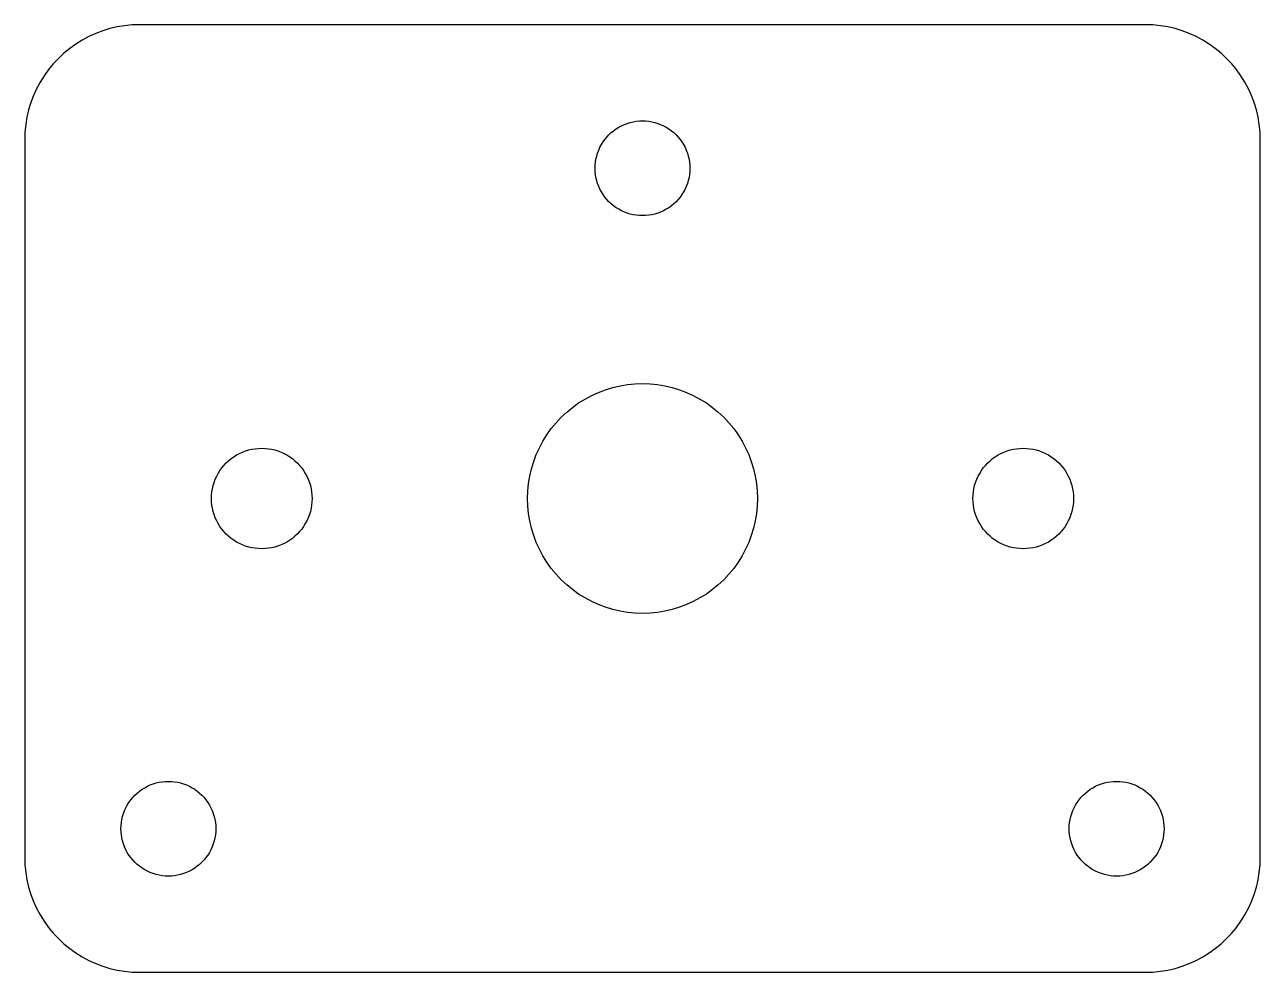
# Model space of a CAD drawing. Header units: millimetres. Extents: x -43 to 43, y -33 to 33.
import ezdxf

# ---------------------------------------------------------------- set-up
doc = ezdxf.new("R2010")
doc.units = ezdxf.units.MM

msp = doc.modelspace()

# ---------------------------------------------------------------- linework, layer by layer
at = {"layer": 'SCHNITT'}
for points in [[(35.523, -32.983), (36.044, -32.932), (36.561, -32.846), (37.071, -32.727), (37.572, -32.575), (38.061, -32.391), (38.538, -32.175), (39, -31.928), (39.445, -31.652), (39.87, -31.347), (40.275, -31.015), (40.657, -30.657), (41.015, -30.275), (41.347, -29.87), (41.652, -29.445), (41.928, -29), (42.175, -28.538), (42.391, -28.061), (42.575, -27.572), (42.727, -27.071), (42.846, -26.561), (42.932, -26.044), (42.983, -25.523), (43, -25), (43, 25), (42.983, 25.523), (42.932, 26.044), (42.846, 26.561), (42.727, 27.071), (42.575, 27.572), (42.391, 28.061), (42.175, 28.538), (41.928, 29), (41.652, 29.445), (41.347, 29.87), (41.015, 30.275), (40.657, 30.657), (40.275, 31.015), (39.87, 31.347), (39.445, 31.652), (39, 31.928), (38.538, 32.175), (38.061, 32.391), (37.572, 32.575), (37.071, 32.727), (36.561, 32.846), (36.044, 32.932), (35.523, 32.983), (35, 33), (-35, 33), (-35.523, 32.983), (-36.044, 32.932), (-36.561, 32.846), (-37.071, 32.727), (-37.572, 32.575), (-38.061, 32.391), (-38.538, 32.175), (-39, 31.928), (-39.445, 31.652), (-39.87, 31.347), (-40.275, 31.015), (-40.657, 30.657), (-41.015, 30.275), (-41.347, 29.87), (-41.652, 29.445), (-41.928, 29), (-42.175, 28.538), (-42.391, 28.061), (-42.575, 27.572), (-42.727, 27.071), (-42.846, 26.561), (-42.932, 26.044), (-42.983, 25.523), (-43, 25), (-43, -25), (-42.983, -25.523), (-42.932, -26.044), (-42.846, -26.561), (-42.727, -27.071), (-42.575, -27.572), (-42.391, -28.061), (-42.175, -28.538), (-41.928, -29), (-41.652, -29.445), (-41.347, -29.87), (-41.015, -30.275), (-40.657, -30.657), (-40.275, -31.015), (-39.87, -31.347), (-39.445, -31.652), (-39, -31.928), (-38.538, -32.175), (-38.061, -32.391), (-37.572, -32.575), (-37.071, -32.727), (-36.561, -32.846), (-36.044, -32.932), (-35.523, -32.983), (-35, -33), (35, -33)], [(-0.216, 19.707), (-0.431, 19.728), (-0.644, 19.763), (-0.854, 19.812), (-1.061, 19.875), (-1.263, 19.951), (-1.46, 20.04), (-1.65, 20.142), (-1.833, 20.256), (-2.009, 20.382), (-2.176, 20.519), (-2.333, 20.667), (-2.481, 20.824), (-2.618, 20.991), (-2.744, 21.167), (-2.858, 21.35), (-2.96, 21.54), (-3.049, 21.737), (-3.125, 21.939), (-3.188, 22.146), (-3.237, 22.356), (-3.272, 22.569), (-3.293, 22.784), (-3.3, 23), (-3.293, 23.216), (-3.272, 23.431), (-3.237, 23.644), (-3.188, 23.854), (-3.125, 24.061), (-3.049, 24.263), (-2.96, 24.46), (-2.858, 24.65), (-2.744, 24.833), (-2.618, 25.009), (-2.481, 25.176), (-2.333, 25.333), (-2.176, 25.481), (-2.009, 25.618), (-1.833, 25.744), (-1.65, 25.858), (-1.46, 25.96), (-1.263, 26.049), (-1.061, 26.125), (-0.854, 26.188), (-0.644, 26.237), (-0.431, 26.272), (-0.216, 26.293), (0, 26.3), (0.216, 26.293), (0.431, 26.272), (0.644, 26.237), (0.854, 26.188), (1.061, 26.125), (1.263, 26.049), (1.46, 25.96), (1.65, 25.858), (1.833, 25.744), (2.009, 25.618), (2.176, 25.481), (2.333, 25.333), (2.481, 25.176), (2.618, 25.009), (2.744, 24.833), (2.858, 24.65), (2.96, 24.46), (3.049, 24.263), (3.125, 24.061), (3.188, 23.854), (3.237, 23.644), (3.272, 23.431), (3.293, 23.216), (3.3, 23), (3.293, 22.784), (3.272, 22.569), (3.237, 22.356), (3.188, 22.146), (3.125, 21.939), (3.049, 21.737), (2.96, 21.54), (2.858, 21.35), (2.744, 21.167), (2.618, 20.991), (2.481, 20.824), (2.333, 20.667), (2.176, 20.519), (2.009, 20.382), (1.833, 20.256), (1.65, 20.142), (1.46, 20.04), (1.263, 19.951), (1.061, 19.875), (0.854, 19.812), (0.644, 19.763), (0.431, 19.728), (0.216, 19.707), (0, 19.7)], [(-0.523, -7.983), (-1.044, -7.932), (-1.561, -7.846), (-2.071, -7.727), (-2.572, -7.575), (-3.061, -7.391), (-3.538, -7.175), (-4, -6.928), (-4.445, -6.652), (-4.87, -6.347), (-5.275, -6.015), (-5.657, -5.657), (-6.015, -5.275), (-6.347, -4.87), (-6.652, -4.445), (-6.928, -4), (-7.175, -3.538), (-7.391, -3.061), (-7.575, -2.572), (-7.727, -2.071), (-7.846, -1.561), (-7.932, -1.044), (-7.983, -0.523), (-8, 0), (-7.983, 0.523), (-7.932, 1.044), (-7.846, 1.561), (-7.727, 2.071), (-7.575, 2.572), (-7.391, 3.061), (-7.175, 3.538), (-6.928, 4), (-6.652, 4.445), (-6.347, 4.87), (-6.015, 5.275), (-5.657, 5.657), (-5.275, 6.015), (-4.87, 6.347), (-4.445, 6.652), (-4, 6.928), (-3.538, 7.175), (-3.061, 7.391), (-2.572, 7.575), (-2.071, 7.727), (-1.561, 7.846), (-1.044, 7.932), (-0.523, 7.983), (0, 8), (0.523, 7.983), (1.044, 7.932), (1.561, 7.846), (2.071, 7.727), (2.572, 7.575), (3.061, 7.391), (3.538, 7.175), (4, 6.928), (4.445, 6.652), (4.87, 6.347), (5.275, 6.015), (5.657, 5.657), (6.015, 5.275), (6.347, 4.87), (6.652, 4.445), (6.928, 4), (7.175, 3.538), (7.391, 3.061), (7.575, 2.572), (7.727, 2.071), (7.846, 1.561), (7.932, 1.044), (7.983, 0.523), (8, 0), (7.983, -0.523), (7.932, -1.044), (7.846, -1.561), (7.727, -2.071), (7.575, -2.572), (7.391, -3.061), (7.175, -3.538), (6.928, -4), (6.652, -4.445), (6.347, -4.87), (6.015, -5.275), (5.657, -5.657), (5.275, -6.015), (4.87, -6.347), (4.445, -6.652), (4, -6.928), (3.538, -7.175), (3.061, -7.391), (2.572, -7.575), (2.071, -7.727), (1.561, -7.846), (1.044, -7.932), (0.523, -7.983), (0, -8)], [(-26.729, -3.493), (-26.957, -3.47), (-27.183, -3.433), (-27.406, -3.381), (-27.625, -3.314), (-27.839, -3.234), (-28.048, -3.139), (-28.25, -3.031), (-28.444, -2.91), (-28.631, -2.777), (-28.808, -2.631), (-28.975, -2.475), (-29.131, -2.308), (-29.277, -2.131), (-29.41, -1.944), (-29.531, -1.75), (-29.639, -1.548), (-29.734, -1.339), (-29.814, -1.125), (-29.881, -0.906), (-29.933, -0.683), (-29.97, -0.457), (-29.993, -0.229), (-30, 0), (-29.993, 0.229), (-29.97, 0.457), (-29.933, 0.683), (-29.881, 0.906), (-29.814, 1.125), (-29.734, 1.339), (-29.639, 1.548), (-29.531, 1.75), (-29.41, 1.944), (-29.277, 2.131), (-29.131, 2.308), (-28.975, 2.475), (-28.808, 2.631), (-28.631, 2.777), (-28.444, 2.91), (-28.25, 3.031), (-28.048, 3.139), (-27.839, 3.234), (-27.625, 3.314), (-27.406, 3.381), (-27.183, 3.433), (-26.957, 3.47), (-26.729, 3.493), (-26.5, 3.5), (-26.271, 3.493), (-26.043, 3.47), (-25.817, 3.433), (-25.594, 3.381), (-25.375, 3.314), (-25.161, 3.234), (-24.952, 3.139), (-24.75, 3.031), (-24.556, 2.91), (-24.369, 2.777), (-24.192, 2.631), (-24.025, 2.475), (-23.869, 2.308), (-23.723, 2.131), (-23.59, 1.944), (-23.469, 1.75), (-23.361, 1.548), (-23.266, 1.339), (-23.186, 1.125), (-23.119, 0.906), (-23.067, 0.683), (-23.03, 0.457), (-23.007, 0.229), (-23, 0), (-23.007, -0.229), (-23.03, -0.457), (-23.067, -0.683), (-23.119, -0.906), (-23.186, -1.125), (-23.266, -1.339), (-23.361, -1.548), (-23.469, -1.75), (-23.59, -1.944), (-23.723, -2.131), (-23.869, -2.308), (-24.025, -2.475), (-24.192, -2.631), (-24.369, -2.777), (-24.556, -2.91), (-24.75, -3.031), (-24.952, -3.139), (-25.161, -3.234), (-25.375, -3.314), (-25.594, -3.381), (-25.817, -3.433), (-26.043, -3.47), (-26.271, -3.493), (-26.5, -3.5)], [(26.271, -3.493), (26.043, -3.47), (25.817, -3.433), (25.594, -3.381), (25.375, -3.314), (25.161, -3.234), (24.952, -3.139), (24.75, -3.031), (24.556, -2.91), (24.369, -2.777), (24.192, -2.631), (24.025, -2.475), (23.869, -2.308), (23.723, -2.131), (23.59, -1.944), (23.469, -1.75), (23.361, -1.548), (23.266, -1.339), (23.186, -1.125), (23.119, -0.906), (23.067, -0.683), (23.03, -0.457), (23.007, -0.229), (23, 0), (23.007, 0.229), (23.03, 0.457), (23.067, 0.683), (23.119, 0.906), (23.186, 1.125), (23.266, 1.339), (23.361, 1.548), (23.469, 1.75), (23.59, 1.944), (23.723, 2.131), (23.869, 2.308), (24.025, 2.475), (24.192, 2.631), (24.369, 2.777), (24.556, 2.91), (24.75, 3.031), (24.952, 3.139), (25.161, 3.234), (25.375, 3.314), (25.594, 3.381), (25.817, 3.433), (26.043, 3.47), (26.271, 3.493), (26.5, 3.5), (26.729, 3.493), (26.957, 3.47), (27.183, 3.433), (27.406, 3.381), (27.625, 3.314), (27.839, 3.234), (28.048, 3.139), (28.25, 3.031), (28.444, 2.91), (28.631, 2.777), (28.808, 2.631), (28.975, 2.475), (29.131, 2.308), (29.277, 2.131), (29.41, 1.944), (29.531, 1.75), (29.639, 1.548), (29.734, 1.339), (29.814, 1.125), (29.881, 0.906), (29.933, 0.683), (29.97, 0.457), (29.993, 0.229), (30, 0), (29.993, -0.229), (29.97, -0.457), (29.933, -0.683), (29.881, -0.906), (29.814, -1.125), (29.734, -1.339), (29.639, -1.548), (29.531, -1.75), (29.41, -1.944), (29.277, -2.131), (29.131, -2.308), (28.975, -2.475), (28.808, -2.631), (28.631, -2.777), (28.444, -2.91), (28.25, -3.031), (28.048, -3.139), (27.839, -3.234), (27.625, -3.314), (27.406, -3.381), (27.183, -3.433), (26.957, -3.47), (26.729, -3.493), (26.5, -3.5)], [(-33.216, -26.293), (-33.431, -26.272), (-33.644, -26.237), (-33.854, -26.188), (-34.061, -26.125), (-34.263, -26.049), (-34.46, -25.96), (-34.65, -25.858), (-34.833, -25.744), (-35.009, -25.618), (-35.176, -25.481), (-35.333, -25.333), (-35.481, -25.176), (-35.618, -25.009), (-35.744, -24.833), (-35.858, -24.65), (-35.96, -24.46), (-36.049, -24.263), (-36.125, -24.061), (-36.188, -23.854), (-36.237, -23.644), (-36.272, -23.431), (-36.293, -23.216), (-36.3, -23), (-36.293, -22.784), (-36.272, -22.569), (-36.237, -22.356), (-36.188, -22.146), (-36.125, -21.939), (-36.049, -21.737), (-35.96, -21.54), (-35.858, -21.35), (-35.744, -21.167), (-35.618, -20.991), (-35.481, -20.824), (-35.333, -20.667), (-35.176, -20.519), (-35.009, -20.382), (-34.833, -20.256), (-34.65, -20.142), (-34.46, -20.04), (-34.263, -19.951), (-34.061, -19.875), (-33.854, -19.812), (-33.644, -19.763), (-33.431, -19.728), (-33.216, -19.707), (-33, -19.7), (-32.784, -19.707), (-32.569, -19.728), (-32.356, -19.763), (-32.146, -19.812), (-31.939, -19.875), (-31.737, -19.951), (-31.54, -20.04), (-31.35, -20.142), (-31.167, -20.256), (-30.991, -20.382), (-30.824, -20.519), (-30.667, -20.667), (-30.519, -20.824), (-30.382, -20.991), (-30.256, -21.167), (-30.142, -21.35), (-30.04, -21.54), (-29.951, -21.737), (-29.875, -21.939), (-29.812, -22.146), (-29.763, -22.356), (-29.728, -22.569), (-29.707, -22.784), (-29.7, -23), (-29.707, -23.216), (-29.728, -23.431), (-29.763, -23.644), (-29.812, -23.854), (-29.875, -24.061), (-29.951, -24.263), (-30.04, -24.46), (-30.142, -24.65), (-30.256, -24.833), (-30.382, -25.009), (-30.519, -25.176), (-30.667, -25.333), (-30.824, -25.481), (-30.991, -25.618), (-31.167, -25.744), (-31.35, -25.858), (-31.54, -25.96), (-31.737, -26.049), (-31.939, -26.125), (-32.146, -26.188), (-32.356, -26.237), (-32.569, -26.272), (-32.784, -26.293), (-33, -26.3)], [(32.784, -26.293), (32.569, -26.272), (32.356, -26.237), (32.146, -26.188), (31.939, -26.125), (31.737, -26.049), (31.54, -25.96), (31.35, -25.858), (31.167, -25.744), (30.991, -25.618), (30.824, -25.481), (30.667, -25.333), (30.519, -25.176), (30.382, -25.009), (30.256, -24.833), (30.142, -24.65), (30.04, -24.46), (29.951, -24.263), (29.875, -24.061), (29.812, -23.854), (29.763, -23.644), (29.728, -23.431), (29.707, -23.216), (29.7, -23), (29.707, -22.784), (29.728, -22.569), (29.763, -22.356), (29.812, -22.146), (29.875, -21.939), (29.951, -21.737), (30.04, -21.54), (30.142, -21.35), (30.256, -21.167), (30.382, -20.991), (30.519, -20.824), (30.667, -20.667), (30.824, -20.519), (30.991, -20.382), (31.167, -20.256), (31.35, -20.142), (31.54, -20.04), (31.737, -19.951), (31.939, -19.875), (32.146, -19.812), (32.356, -19.763), (32.569, -19.728), (32.784, -19.707), (33, -19.7), (33.216, -19.707), (33.431, -19.728), (33.644, -19.763), (33.854, -19.812), (34.061, -19.875), (34.263, -19.951), (34.46, -20.04), (34.65, -20.142), (34.833, -20.256), (35.009, -20.382), (35.176, -20.519), (35.333, -20.667), (35.481, -20.824), (35.618, -20.991), (35.744, -21.167), (35.858, -21.35), (35.96, -21.54), (36.049, -21.737), (36.125, -21.939), (36.188, -22.146), (36.237, -22.356), (36.272, -22.569), (36.293, -22.784), (36.3, -23), (36.293, -23.216), (36.272, -23.431), (36.237, -23.644), (36.188, -23.854), (36.125, -24.061), (36.049, -24.263), (35.96, -24.46), (35.858, -24.65), (35.744, -24.833), (35.618, -25.009), (35.481, -25.176), (35.333, -25.333), (35.176, -25.481), (35.009, -25.618), (34.833, -25.744), (34.65, -25.858), (34.46, -25.96), (34.263, -26.049), (34.061, -26.125), (33.854, -26.188), (33.644, -26.237), (33.431, -26.272), (33.216, -26.293), (33, -26.3)]]:
    msp.add_lwpolyline(points, close=True, dxfattribs=at)

doc.saveas('drawing.dxf')
